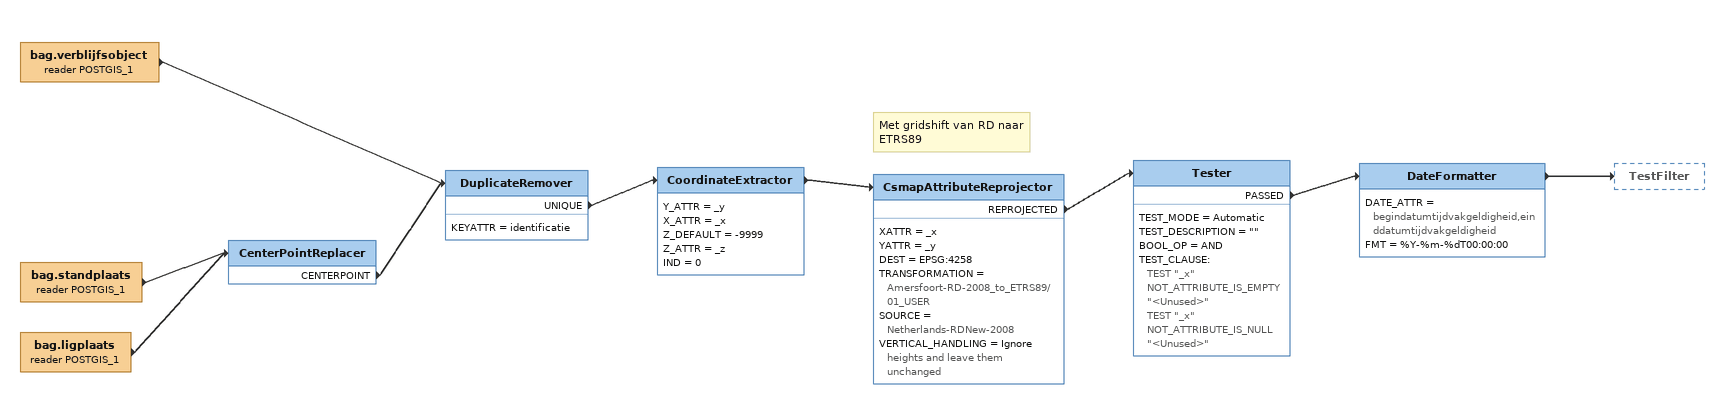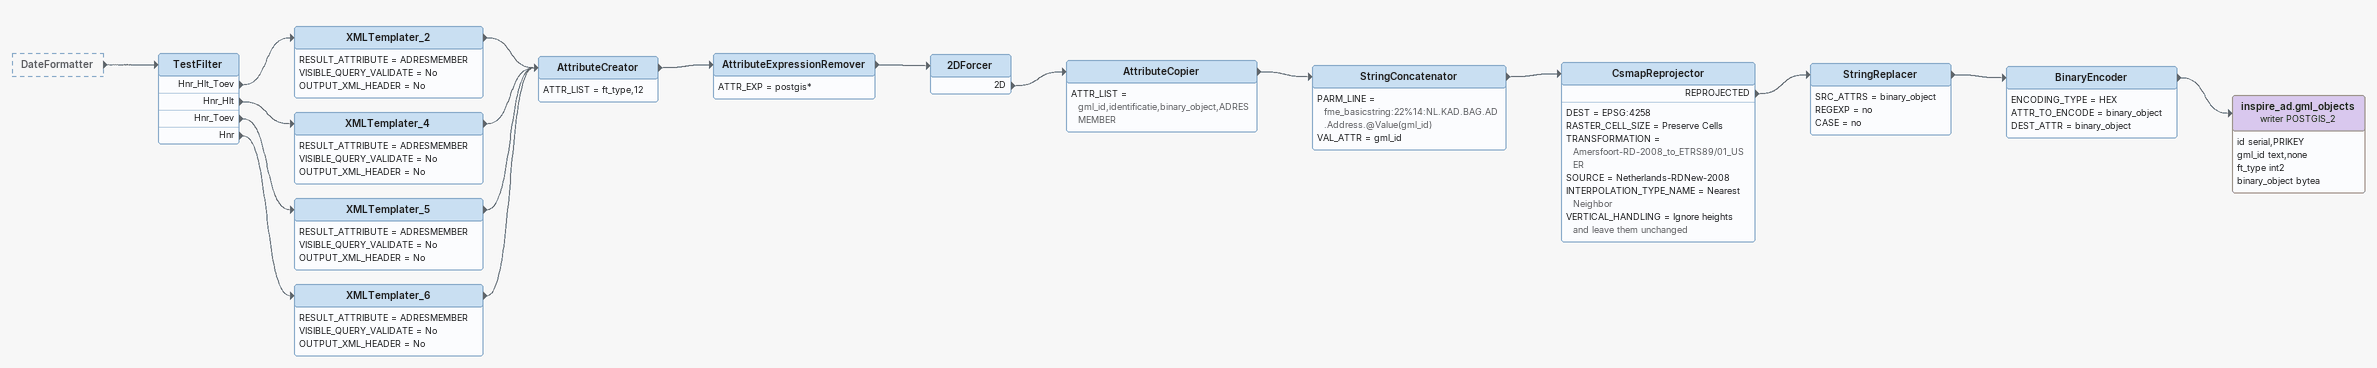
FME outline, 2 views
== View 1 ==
bag.standplaats (reader POSTGIS_1)
    -> CenterPointReplacer
bag.ligplaats (reader POSTGIS_1)
    -> CenterPointReplacer
CenterPointReplacer
    CENTERPOINT -> DuplicateRemover
bag.verblijfsobject (reader POSTGIS_1)
    -> DuplicateRemover
DuplicateRemover
    KEYATTR = identificatie
    UNIQUE -> CoordinateExtractor
CoordinateExtractor
    Y_ATTR = _y
    X_ATTR = _x
    Z_DEFAULT = -9999
    Z_ATTR = _z
    IND = 0
    -> CsmapAttributeReprojector
Note: Met gridshift van RD naar ETRS89
CsmapAttributeReprojector
    XATTR = _x
    YATTR = _y
    DEST = EPSG:4258
    TRANSFORMATION = Amersfoort-RD-2008_to_ETRS89/01_USER
    SOURCE = Netherlands-RDNew-2008
    VERTICAL_HANDLING = Ignore heights and leave them unchanged
    REPROJECTED -> Tester
Tester
    TEST_MODE = Automatic
    TEST_DESCRIPTION = ""
    BOOL_OP = AND
    TEST_CLAUSE:
      TEST "_x" NOT_ATTRIBUTE_IS_EMPTY "<Unused>"
      TEST "_x" NOT_ATTRIBUTE_IS_NULL "<Unused>"
    PASSED -> DateFormatter
DateFormatter
    DATE_ATTR = begindatumtijdvakgeldigheid,einddatumtijdvakgeldigheid
    FMT = %Y-%m-%dT00:00:00
    -> TestFilter

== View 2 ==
DateFormatter [outside]
    -> TestFilter
TestFilter
    Hnr_Hlt_Toev -> XMLTemplater_2
    Hnr_Hlt -> XMLTemplater_4
    Hnr_Toev -> XMLTemplater_5
    Hnr -> XMLTemplater_6
XMLTemplater_2
    RESULT_ATTRIBUTE = ADRESMEMBER
    VISIBLE_QUERY_VALIDATE = No
    OUTPUT_XML_HEADER = No
    -> AttributeCreator
XMLTemplater_4
    RESULT_ATTRIBUTE = ADRESMEMBER
    VISIBLE_QUERY_VALIDATE = No
    OUTPUT_XML_HEADER = No
    -> AttributeCreator
XMLTemplater_5
    RESULT_ATTRIBUTE = ADRESMEMBER
    VISIBLE_QUERY_VALIDATE = No
    OUTPUT_XML_HEADER = No
    -> AttributeCreator
XMLTemplater_6
    RESULT_ATTRIBUTE = ADRESMEMBER
    VISIBLE_QUERY_VALIDATE = No
    OUTPUT_XML_HEADER = No
    -> AttributeCreator
AttributeCreator
    ATTR_LIST = ft_type,12
    -> AttributeExpressionRemover
AttributeExpressionRemover
    ATTR_EXP = postgis*
    -> 2DForcer
2DForcer
    2D -> AttributeCopier
AttributeCopier
    ATTR_LIST = gml_id,identificatie,binary_object,ADRESMEMBER
    -> StringConcatenator
StringConcatenator
    PARM_LINE = fme_basicstring:22%14:NL.KAD.BAG.AD.Address.@Value(gml_id)
    VAL_ATTR = gml_id
    -> CsmapReprojector
CsmapReprojector
    DEST = EPSG:4258
    RASTER_CELL_SIZE = Preserve Cells
    TRANSFORMATION = Amersfoort-RD-2008_to_ETRS89/01_USER
    SOURCE = Netherlands-RDNew-2008
    INTERPOLATION_TYPE_NAME = Nearest Neighbor
    VERTICAL_HANDLING = Ignore heights and leave them unchanged
    REPROJECTED -> StringReplacer
StringReplacer
    SRC_ATTRS = binary_object
    REGEXP = no
    CASE = no
    -> BinaryEncoder
BinaryEncoder
    ENCODING_TYPE = HEX
    ATTR_TO_ENCODE = binary_object
    DEST_ATTR = binary_object
    -> inspire_ad.gml_objects (writer POSTGIS_2)
inspire_ad.gml_objects (writer POSTGIS_2)
    attributes: id serial,PRIKEY, gml_id text,none, ft_type int2, binary_object bytea
